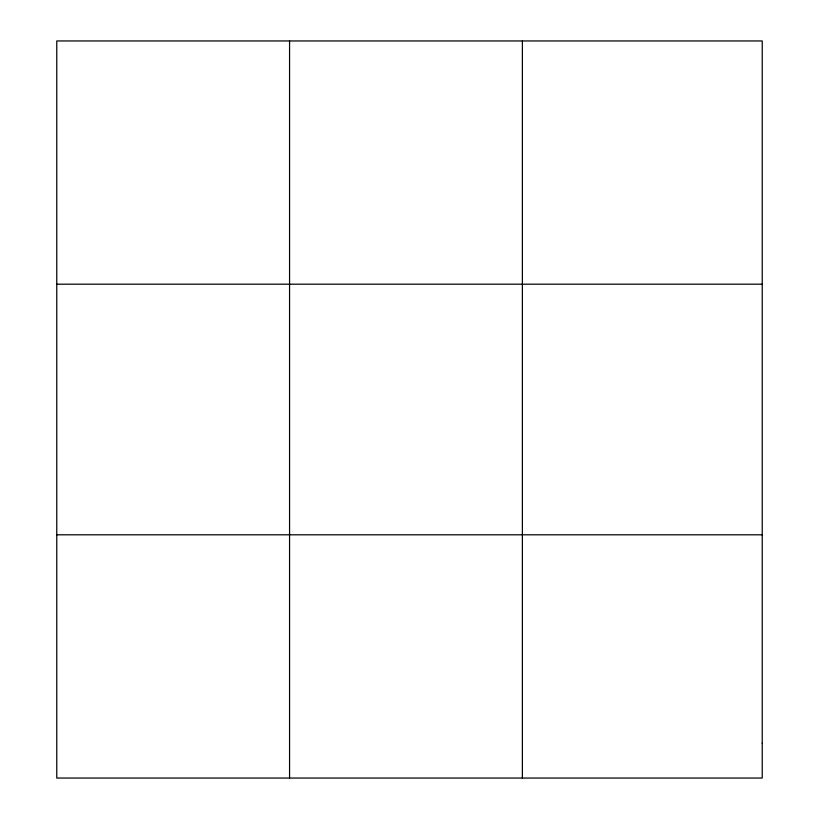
<?xml version="1.0" encoding="UTF-8"?>
<svg xmlns="http://www.w3.org/2000/svg" width="819" height="819" viewBox="0 0 819 819"><rect width="100%" height="100%" fill="white"/><g stroke="black" fill="none" stroke-linecap="round" stroke-linejoin="round"><path stroke-width="1.23" d="M289.568 778.05L289.568 40.95M522.379 778.05L522.379 40.95M56.767 284.193L762.233 284.193M56.767 534.807L762.233 534.807M762.233 743.304L762.233 778.05L56.767 778.05L56.767 40.95L762.233 40.95L762.233 743.304"/></g></svg>
